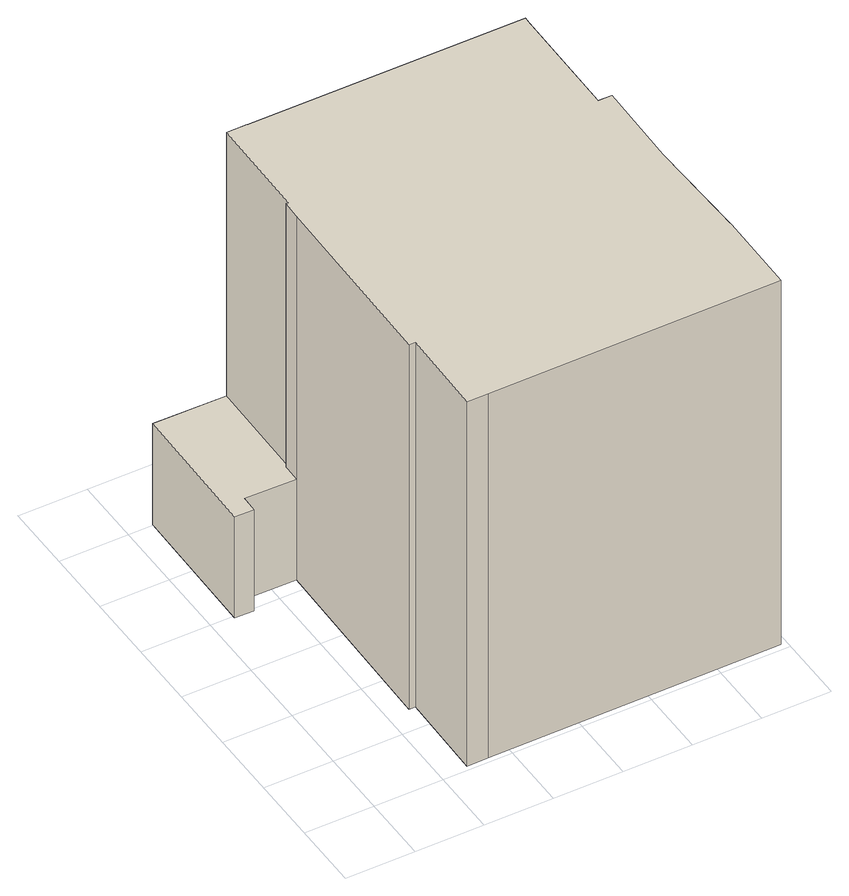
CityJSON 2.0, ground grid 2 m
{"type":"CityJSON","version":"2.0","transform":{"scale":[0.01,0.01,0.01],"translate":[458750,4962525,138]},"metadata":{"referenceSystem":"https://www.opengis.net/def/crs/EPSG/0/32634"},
"CityObjects":{
"building1":{"type":"Building","children":["building1-1"],"geometry":[{"type":"Solid","lod":"1","boundaries":[[[[0,1,2,3,4,5,6,7,8,9,10,11,12,13,14,15,16,17]],[[18,19,20,21,22,23,24,25,26,27,28,29,30,31,32,33,34,35]],[[15,18,35,16]],[[14,19,18,15]],[[13,20,19,14]],[[12,21,20,13]],[[11,22,21,12]],[[10,23,22,11]],[[9,24,23,10]],[[8,25,24,9]],[[7,26,25,8]],[[6,27,26,7]],[[5,28,27,6]],[[4,29,28,5]],[[3,30,29,4]],[[2,31,30,3]],[[1,32,31,2]],[[0,33,32,1]],[[17,34,33,0]],[[16,35,34,17]]]]}]},
"building1-1":{"type":"BuildingPart","parents":["building1"],"geometry":[{"type":"Solid","lod":"1","boundaries":[[[[14,36,37,38,39,17,16,15]],[[40,41,42,43,44,45,46,47]],[[17,40,47,16]],[[39,41,40,17]],[[38,42,41,39]],[[37,43,42,38]],[[36,44,43,37]],[[14,45,44,36]],[[15,46,45,14]],[[16,47,46,15]]]]}]}
},
"vertices":[
[342,1201,10],[343,1200,10],[1143,1199,10],[1142,1178,10],[1139,837,10],[1179,837,10],[1174,579,10],[1184,272,10],[1185,264,10],[1183,17,10],[337,14,10],[276,14,10],[281,274,10],[262,274,10],[272,839,10],[273,893,10],[279,892,10],[283,1201,10],[273,893,1202],[272,839,1202],[262,274,1202],[281,274,1202],[276,14,1202],[337,14,1202],[1183,17,1202],[1185,264,1202],[1184,272,1202],[1174,579,1202],[1179,837,1202],[1139,837,1202],[1142,1178,1202],[1143,1199,1202],[343,1200,1202],[342,1201,1202],[283,1201,1202],[279,892,1202],
[123,842,10],[122,792,10],[66,793,10],[71,1203,10],[283,1201,340],[71,1203,340],[66,793,340],[122,792,340],[123,842,340],[272,839,340],[273,893,340],[279,892,340]
]}
